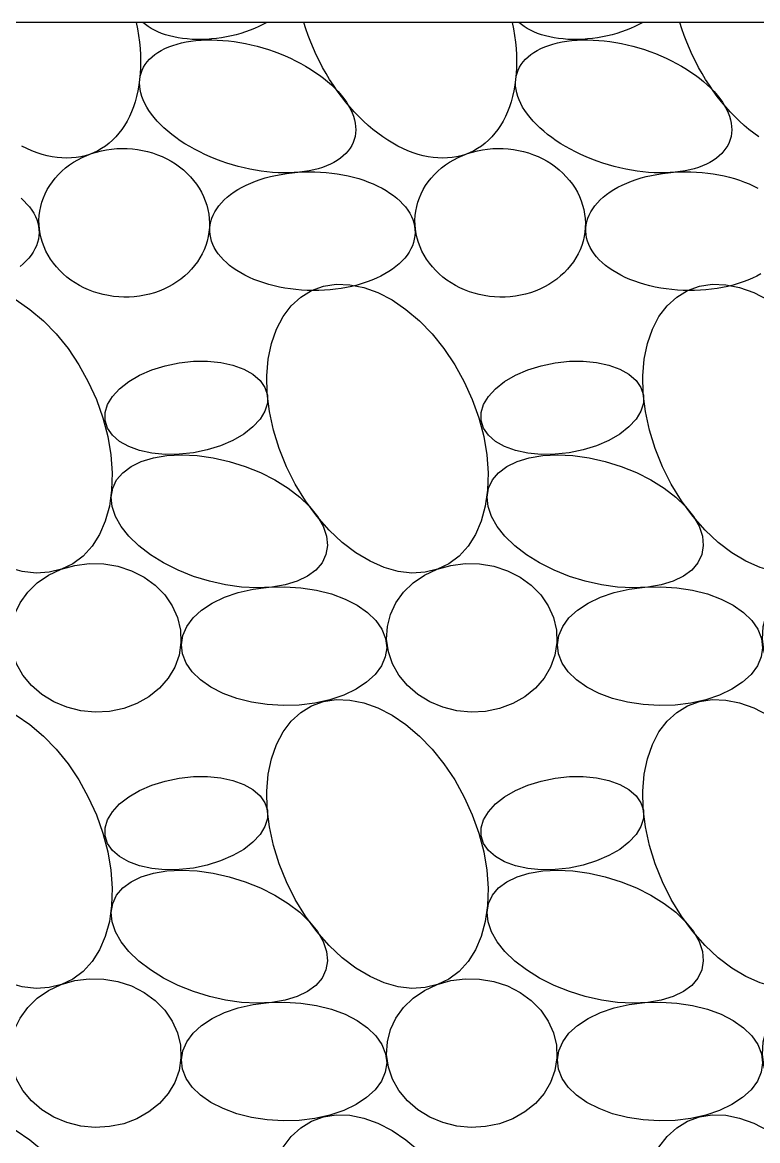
# Model space of a CAD drawing. Extents: x 10 to 698, y 9 to 300.
# Drawn here: x 667.822 to 669.776, y 139.807 to 142.779 of the extents above; entities that cross this region are included whole.
import ezdxf

# ---------------------------------------------------------------- set-up
doc = ezdxf.new("R2010")
doc.units = 0
doc.header["$LTSCALE"] = 0.5
doc.header["$MEASUREMENT"] = 0
doc.layers.get('0').update_dxf_attribs({"linetype": 'CONTINUOUS'})
doc.layers.add('A-DETL-MCUT', color=2, linetype='CONTINUOUS')
doc.layers.add('A-DETL-PATT', color=8, linetype='CONTINUOUS')

# ---------------------------------------------------------------- blocks, each defined once
blk = doc.blocks.new('BATT-01')
at = {"flags": 128}
for points in [[(-0.06648, 0.06741), (-0.07044, 0.06884), (-0.07469, 0.06949), (-0.07917, 0.06935), (-0.0838, 0.06843), (-0.0885, 0.06674), (-0.09321, 0.0643), (-0.09783, 0.06116), (-0.1023, 0.05738), (-0.10654, 0.053), (-0.11048, 0.04811), (-0.11406, 0.04278), (-0.11721, 0.0371), (-0.1199, 0.03117), (-0.12206, 0.02508), (-0.12368, 0.01893), (-0.12471, 0.01282), (-0.12515, 0.00685), (-0.12498, 0.00113), (-0.12421, -0.00426), (-0.12285, -0.00922), (-0.12093, -0.01368), (-0.11847, -0.01756), (-0.11552, -0.0208), (-0.11213, -0.02335), (-0.10834, -0.02515), (-0.10422, -0.0262), (-0.09985, -0.02645), (-0.09529, -0.02592), (-0.09061, -0.02461), (-0.0859, -0.02254), (-0.08122, -0.01975), (-0.07667, -0.01628), (-0.07231, -0.01219), (-0.06821, -0.00755), (-0.06444, -0.00243), (-0.06107, 0.00309), (-0.05814, 0.0089), (-0.05571, 0.01493), (-0.05382, 0.02106), (-0.05249, 0.0272), (-0.05176, 0.03325), (-0.05162, 0.03911), (-0.05209, 0.04467), (-0.05315, 0.04986), (-0.0548, 0.05458), (-0.05699, 0.05876), (-0.0597, 0.06233), (-0.06288, 0.06523)], [(-0.0518, 0.0327), (-0.0518, 0.03004), (-0.05098, 0.02734), (-0.04936, 0.02466), (-0.047, 0.02211), (-0.04397, 0.01974), (-0.04036, 0.01764), (-0.03627, 0.01587), (-0.03184, 0.01448), (-0.0272, 0.01352), (-0.02248, 0.01301), (-0.01783, 0.01297), (-0.0134, 0.0134), (-0.00932, 0.01429), (-0.00571, 0.0156), (-0.00268, 0.01731), (-0.00032, 0.01936), (0.00129, 0.02168), (0.00211, 0.02421), (0.00211, 0.02687), (0.00129, 0.02958), (-0.00032, 0.03225), (-0.00268, 0.03481), (-0.00571, 0.03717), (-0.00933, 0.03927), (-0.01341, 0.04104), (-0.01785, 0.04243), (-0.02249, 0.04339), (-0.02721, 0.0439), (-0.03185, 0.04395), (-0.03628, 0.04352), (-0.04037, 0.04263), (-0.04398, 0.04131), (-0.04701, 0.0396), (-0.04937, 0.03756), (-0.05098, 0.03523)], [(-0.07123, -0.0203), (-0.06995, -0.02303), (-0.0679, -0.02545), (-0.06514, -0.02751), (-0.06172, -0.02917), (-0.05772, -0.03038), (-0.05324, -0.03112), (-0.04836, -0.03137), (-0.0432, -0.03112), (-0.03788, -0.03039), (-0.03252, -0.02919), (-0.02722, -0.02754), (-0.02212, -0.02548), (-0.01732, -0.02307), (-0.01294, -0.02034), (-0.00907, -0.01737), (-0.00579, -0.01421), (-0.00319, -0.01095), (-0.00131, -0.00765), (-0.00021, -0.00438), (0.0001, -0.00123), (-0.00039, 0.00175), (-0.00167, 0.00448), (-0.00372, 0.0069), (-0.00648, 0.00897), (-0.0099, 0.01062), (-0.0139, 0.01183), (-0.01839, 0.01257), (-0.02326, 0.01282), (-0.02842, 0.01257), (-0.03374, 0.01184), (-0.03911, 0.01064), (-0.0444, 0.00899), (-0.0495, 0.00694), (-0.0543, 0.00452), (-0.05868, 0.00179), (-0.06255, -0.00118), (-0.06583, -0.00433), (-0.06843, -0.0076), (-0.07031, -0.0109), (-0.07141, -0.01417), (-0.07172, -0.01732)], [(-0.14801, -0.04955), (-0.14737, -0.05369), (-0.14593, -0.05767), (-0.14373, -0.06137), (-0.14085, -0.06468), (-0.13736, -0.06751), (-0.13336, -0.06978), (-0.12897, -0.07142), (-0.12431, -0.07238), (-0.11952, -0.07264), (-0.11473, -0.07219), (-0.11009, -0.07104), (-0.10573, -0.06923), (-0.10177, -0.0668), (-0.09833, -0.06383), (-0.0955, -0.06041), (-0.09337, -0.05662), (-0.09199, -0.05259), (-0.09142, -0.04842), (-0.09166, -0.04423), (-0.0927, -0.04016), (-0.09453, -0.03631), (-0.09708, -0.03279), (-0.10028, -0.0297), (-0.10403, -0.02715), (-0.10825, -0.02519), (-0.11279, -0.02388), (-0.11753, -0.02327), (-0.12233, -0.02336), (-0.12706, -0.02417), (-0.13158, -0.02565), (-0.13576, -0.02778), (-0.13947, -0.03049), (-0.14262, -0.0337), (-0.14511, -0.03732), (-0.14687, -0.04124), (-0.14784, -0.04536)], [(-0.09144, -0.05124), (-0.09098, -0.05432), (-0.08968, -0.05731), (-0.0876, -0.06014), (-0.08476, -0.06274), (-0.08125, -0.06504), (-0.07715, -0.06699), (-0.07257, -0.06854), (-0.06761, -0.06965), (-0.06239, -0.0703), (-0.05705, -0.07046), (-0.05172, -0.07014), (-0.04653, -0.06934), (-0.0416, -0.06809), (-0.03707, -0.0664), (-0.03303, -0.06433), (-0.02959, -0.06193), (-0.02683, -0.05925), (-0.02482, -0.05636), (-0.02362, -0.05333), (-0.02324, -0.05024), (-0.02371, -0.04716), (-0.025, -0.04416), (-0.02709, -0.04134), (-0.02993, -0.03874), (-0.03344, -0.03643), (-0.03753, -0.03448), (-0.04212, -0.03293), (-0.04708, -0.03182), (-0.0523, -0.03118), (-0.05763, -0.03101), (-0.06296, -0.03133), (-0.06816, -0.03213), (-0.07308, -0.03339), (-0.07762, -0.03507), (-0.08166, -0.03714), (-0.0851, -0.03955), (-0.08786, -0.04223), (-0.08986, -0.04512), (-0.09107, -0.04815)]]:
    blk.add_lwpolyline(points, close=True, dxfattribs=at)

msp = doc.modelspace()

# ---------------------------------------------------------------- linework, layer by layer
at = {"layer": 'A-DETL-MCUT'}
msp.add_line((670.88587003, 142.77896613), (665.88587003, 142.77896613), dxfattribs=at)
at = {"layer": 'A-DETL-PATT', "extrusion": (0, 0, -1), "flags": 128}
for points in [[(-668.12471377, 142.77896613), (-668.12812495, 142.76145476), (-668.13093654, 142.74402864), (-668.13314264, 142.72672427), (-668.13473864, 142.70957788), (-668.1357212, 142.69262538), (-668.13608825, 142.6759023), (-668.13583903, 142.65944363), (-668.13497406, 142.64328387), (-668.13349515, 142.62745685), (-668.1314054, 142.61199573), (-668.12870919, 142.59693287), (-668.12541215, 142.58229984), (-668.12152121, 142.56812727), (-668.1170445, 142.55444486), (-668.11199141, 142.54128125), (-668.10637251, 142.52866402), (-668.10019958, 142.51661959), (-668.09348554, 142.50517319), (-668.08624446, 142.49434879), (-668.07849149, 142.48416907), (-668.07024288, 142.47465533), (-668.06151591, 142.46582752), (-668.05232885, 142.45770411), (-668.04270094, 142.45030212), (-668.03265235, 142.44363705), (-668.02220412, 142.43772287), (-668.01137814, 142.43257195), (-668.00019708, 142.42819509), (-667.98868436, 142.42460146), (-667.97686408, 142.42179857), (-667.96476101, 142.41979231), (-667.9524005, 142.41858687), (-667.93980843, 142.41818477), (-667.92701117, 142.41858687), (-667.91403553, 142.41979231), (-667.90090868, 142.42179857), (-667.88765812, 142.42460146), (-667.8743116, 142.42819509), (-667.86089706, 142.43257195), (-667.84744262, 142.43772287), (-667.83397644, 142.44363705), (-667.82052672, 142.45030212)], [(-668.47177967, 142.77896613), (-668.46137841, 142.77323827), (-668.45049808, 142.76782503), (-668.43917928, 142.76274661), (-668.42746424, 142.75802197), (-668.41539667, 142.75366874), (-668.40302162, 142.74970315), (-668.39038524, 142.74614001), (-668.37753469, 142.74299261), (-668.36451793, 142.7402727), (-668.35138353, 142.73799043), (-668.33818049, 142.7361543), (-668.32495809, 142.73477118), (-668.31176565, 142.73384622), (-668.29865241, 142.73338287), (-668.2856673, 142.73338287), (-668.27285877, 142.73384622), (-668.26027461, 142.73477118), (-668.24796179, 142.7361543), (-668.23596624, 142.73799043), (-668.22433273, 142.7402727), (-668.21310467, 142.74299261), (-668.20232394, 142.74614001), (-668.19203079, 142.74970315), (-668.18226362, 142.75366874), (-668.17305887, 142.75802197), (-668.1644509, 142.76274661), (-668.15647181, 142.76782503), (-668.14915139, 142.77323827), (-668.14251695, 142.77896613)], [(-669.12415185, 142.77896613), (-669.12756303, 142.76145476), (-669.13037462, 142.74402864), (-669.13258072, 142.72672427), (-669.13417672, 142.70957788), (-669.13515928, 142.69262538), (-669.13552633, 142.6759023), (-669.13527711, 142.65944363), (-669.13441214, 142.64328387), (-669.13293323, 142.62745685), (-669.13084348, 142.61199573), (-669.12814727, 142.59693287), (-669.12485024, 142.58229984), (-669.12095929, 142.56812727), (-669.11648259, 142.55444486), (-669.11142949, 142.54128125), (-669.1058106, 142.52866402), (-669.09963766, 142.51661959), (-669.09292362, 142.50517319), (-669.08568254, 142.49434879), (-669.07792957, 142.48416907), (-669.06968097, 142.47465533), (-669.06095399, 142.46582752), (-669.05176693, 142.45770411), (-669.04213903, 142.45030212), (-669.03209044, 142.44363705), (-669.02164221, 142.43772287), (-669.01081623, 142.43257195), (-668.99963516, 142.42819509), (-668.98812244, 142.42460146), (-668.97630217, 142.42179857), (-668.9641991, 142.41979231), (-668.95183858, 142.41858687), (-668.93924651, 142.41818477), (-668.92644925, 142.41858687), (-668.91347361, 142.41979231), (-668.90034676, 142.42179857), (-668.8870962, 142.42460146), (-668.87374968, 142.42819509), (-668.86033515, 142.43257195), (-668.8468807, 142.43772287), (-668.83341452, 142.44363705), (-668.81996481, 142.45030212), (-668.80655973, 142.45770411), (-668.79322737, 142.46582752), (-668.77999564, 142.47465533), (-668.76689227, 142.48416907), (-668.75394468, 142.49434879), (-668.74118, 142.50517319), (-668.72862497, 142.51661959), (-668.71630588, 142.52866402), (-668.70424852, 142.54128125), (-668.69247816, 142.55444486), (-668.68101945, 142.56812727), (-668.66989637, 142.58229984), (-668.65913224, 142.59693287), (-668.64874959, 142.61199573), (-668.63877017, 142.62745685), (-668.62921488, 142.64328387), (-668.62010373, 142.65944363), (-668.61145581, 142.6759023), (-668.60328922, 142.69262538), (-668.59562108, 142.70957788), (-668.58846743, 142.72672427), (-668.58184327, 142.74402864), (-668.57576247, 142.76145476), (-668.57023776, 142.77896613)], [(-669.47121775, 142.77896613), (-669.4608165, 142.77323827), (-669.44993617, 142.76782503), (-669.43861736, 142.76274661), (-669.42690232, 142.75802197), (-669.41483476, 142.75366874), (-669.4024597, 142.74970315), (-669.38982332, 142.74614001), (-669.37697278, 142.74299261), (-669.36395602, 142.7402727), (-669.35082161, 142.73799043), (-669.33761858, 142.7361543), (-669.32439617, 142.73477118), (-669.31120373, 142.73384622), (-669.29809049, 142.73338287), (-669.28510538, 142.73338287), (-669.27229685, 142.73384622), (-669.2597127, 142.73477118), (-669.24739987, 142.7361543), (-669.23540432, 142.73799043), (-669.22377081, 142.7402727), (-669.21254275, 142.74299261), (-669.20176203, 142.74614001), (-669.19146888, 142.74970315), (-669.1817017, 142.75366874), (-669.17249696, 142.75802197), (-669.16388898, 142.76274661), (-669.15590989, 142.76782503), (-669.14858947, 142.77323827), (-669.14195503, 142.77896613)], [(-669.77943373, 142.47465533), (-669.76633035, 142.48416907), (-669.75338276, 142.49434879), (-669.74061809, 142.50517319), (-669.72806306, 142.51661959), (-669.71574396, 142.52866402), (-669.70368661, 142.54128125), (-669.69191625, 142.55444486), (-669.68045753, 142.56812727), (-669.66933446, 142.58229984), (-669.65857032, 142.59693287), (-669.64818767, 142.61199573), (-669.63820825, 142.62745685), (-669.62865296, 142.64328387), (-669.61954181, 142.65944363), (-669.61089389, 142.6759023), (-669.6027273, 142.69262538), (-669.59505916, 142.70957788), (-669.58790551, 142.72672427), (-669.58128135, 142.74402864), (-669.57520055, 142.76145476), (-669.56967584, 142.77896613)], [(-669.78503633, 142.11034134), (-669.77400131, 142.10442916), (-669.76240506, 142.09888657), (-669.75028342, 142.09373073), (-669.73767387, 142.08897755), (-669.72461537, 142.08464172), (-669.7111483, 142.08073666), (-669.69731427, 142.07727444), (-669.68315605, 142.07426574), (-669.66871741, 142.07171988), (-669.65404296, 142.06964472), (-669.63917806, 142.06804668), (-669.62416867, 142.0669307), (-669.60906118, 142.06630022), (-669.59390228, 142.06615719), (-669.57873883, 142.06650206), (-669.56361769, 142.06733376), (-669.54858562, 142.06864972), (-669.53368906, 142.07044587), (-669.51897406, 142.07271666), (-669.50448611, 142.07545508), (-669.49026999, 142.07865265), (-669.47636964, 142.08229949), (-669.46282803, 142.08638434), (-669.449687, 142.09089456), (-669.43698718, 142.09581621), (-669.42476783, 142.10113409), (-669.41306671, 142.10683175), (-669.40192, 142.11289159), (-669.39136213, 142.11929487), (-669.38142576, 142.1260218), (-669.37214158, 142.13305158), (-669.3635383, 142.1403625), (-669.35564252, 142.14793195), (-669.34847862, 142.15573653), (-669.34206877, 142.16375213), (-669.33643277, 142.17195396), (-669.33158804, 142.18031668), (-669.32754955, 142.18881443), (-669.3243298, 142.19742095), (-669.32193872, 142.20610964), (-669.32038372, 142.21485364), (-669.3196696, 142.22362592), (-669.31979856, 142.23239938), (-669.32077021, 142.24114688), (-669.32258154, 142.2498414), (-669.32522696, 142.25845606), (-669.32869829, 142.26696423), (-669.33298479, 142.27533961), (-669.33807322, 142.28355632), (-669.34394786, 142.29158895), (-669.35059054, 142.29941269), (-669.35798072, 142.30700334), (-669.36609558, 142.31433745), (-669.37491002, 142.32139234), (-669.3843968, 142.32814621), (-669.3945266, 142.33457819), (-669.40526811, 142.34066838), (-669.41658812, 142.34639798), (-669.42845165, 142.35174926), (-669.44082203, 142.35670569), (-669.45366101, 142.36125195), (-669.46692892, 142.36537398), (-669.48058475, 142.36905905), (-669.49458628, 142.37229576), (-669.50889024, 142.37507411), (-669.52345242, 142.37738551), (-669.5382278, 142.37922282), (-669.55317072, 142.38058036), (-669.56823498, 142.38145393), (-669.58337403, 142.38184083), (-669.59854106, 142.38173987), (-669.61368921, 142.38115136), (-669.62877165, 142.38007712), (-669.64374175, 142.37852046), (-669.65855325, 142.3764862), (-669.67316037, 142.37398063), (-669.68751795, 142.37101149), (-669.70158162, 142.36758796), (-669.71530791, 142.36372062), (-669.72865439, 142.35942143), (-669.7415798, 142.35470366), (-669.7540442, 142.34958192), (-669.76600906, 142.34407202), (-669.7774374, 142.338191)], [(-667.81822997, 142.31133525), (-667.82648269, 142.30389219), (-667.83401544, 142.2962022), (-667.84080494, 142.28828905), (-667.8468302, 142.28017721), (-667.85207259, 142.27189173), (-667.85651591, 142.26345824), (-667.86014644, 142.25490279), (-667.86295294, 142.24625185), (-667.86492674, 142.23753213), (-667.86606174, 142.2287706), (-667.86635443, 142.21999434), (-667.86580391, 142.21123048), (-667.86441188, 142.20250609), (-667.86218265, 142.19384816), (-667.85912309, 142.18528344), (-667.85524268, 142.1768384), (-667.8505534, 142.16853914), (-667.84506975, 142.16041133), (-667.83880867, 142.15248008), (-667.83178953, 142.14476991), (-667.82403401, 142.13730464), (-667.81556608, 142.13010736)]]:
    msp.add_lwpolyline(points, dxfattribs=at)
for points in [[(-668.70409797, 142.46750751), (-668.70115922, 142.45948145), (-668.69742558, 142.45172815), (-668.69290762, 142.4442696), (-668.68761815, 142.43712694), (-668.68157216, 142.43032041), (-668.6747868, 142.4238693), (-668.66728129, 142.41779191), (-668.65907691, 142.41210546), (-668.65019692, 142.40682607), (-668.64066648, 142.4019687), (-668.63051262, 142.39754713), (-668.61976412, 142.39357388), (-668.60845144, 142.39006022), (-668.59660665, 142.38701611), (-668.58426332, 142.38445018), (-668.57145645, 142.3823697), (-668.55822234, 142.38078057), (-668.54459849, 142.37968729), (-668.53062354, 142.37909296), (-668.51633709, 142.37899927), (-668.50177963, 142.37940648), (-668.48699244, 142.38031344), (-668.47201743, 142.38171758), (-668.45689704, 142.38361491), (-668.44167415, 142.38600007), (-668.42639189, 142.38886628), (-668.41109359, 142.39220542), (-668.39582261, 142.39600803), (-668.38062224, 142.40026333), (-668.36553557, 142.40495926), (-668.35060536, 142.4100825), (-668.33587394, 142.41561854), (-668.32138305, 142.42155168), (-668.30717378, 142.4278651), (-668.29328641, 142.43454091), (-668.2797603, 142.44156018), (-668.26663378, 142.44890302), (-668.25394408, 142.45654861), (-668.24172716, 142.46447528), (-668.23001764, 142.47266056), (-668.21884873, 142.48108125), (-668.20825209, 142.48971348), (-668.19825774, 142.49853278), (-668.18889401, 142.50751416), (-668.18018747, 142.51663214), (-668.17216277, 142.5258609), (-668.16484267, 142.53517426), (-668.15824791, 142.54454583), (-668.1523972, 142.55394904), (-668.14730712, 142.56335723), (-668.14299209, 142.57274375), (-668.13946434, 142.58208198), (-668.13673388, 142.59134546), (-668.13480844, 142.60050791), (-668.13369349, 142.60954338), (-668.13339218, 142.61842625), (-668.13390537, 142.62713134), (-668.1352316, 142.63563398), (-668.13736711, 142.64391005), (-668.14030586, 142.65193611), (-668.1440395, 142.65968941), (-668.14855746, 142.66714796), (-668.15384693, 142.67429062), (-668.15989292, 142.68109715), (-668.16667829, 142.68754826), (-668.17418379, 142.69362565), (-668.18238817, 142.6993121), (-668.19126817, 142.70459149), (-668.2007986, 142.70944886), (-668.21095246, 142.71387043), (-668.22170096, 142.71784368), (-668.23301364, 142.72135734), (-668.24485843, 142.72440145), (-668.25720176, 142.72696738), (-668.27000863, 142.72904786), (-668.28324274, 142.73063699), (-668.29686659, 142.73173027), (-668.31084154, 142.7323246), (-668.325128, 142.73241829), (-668.33968545, 142.73201108), (-668.35447264, 142.73110412), (-668.36944765, 142.72969998), (-668.38456804, 142.72780265), (-668.39979094, 142.72541749), (-668.4150732, 142.72255128), (-668.4303715, 142.71921214), (-668.44564247, 142.71540953), (-668.46084284, 142.71115423), (-668.47592951, 142.7064583), (-668.49085972, 142.70133506), (-668.50559115, 142.69579902), (-668.52008203, 142.68986588), (-668.5342913, 142.68355246), (-668.54817867, 142.67687665), (-668.56170479, 142.66985738), (-668.5748313, 142.66251454), (-668.587521, 142.65486895), (-668.59973792, 142.64694228), (-668.61144744, 142.638757), (-668.62261635, 142.63033631), (-668.633213, 142.62170408), (-668.64320735, 142.61288478), (-668.65257107, 142.6039034), (-668.66127762, 142.59478542), (-668.66930231, 142.58555666), (-668.67662242, 142.5762433), (-668.68321717, 142.56687174), (-668.68906788, 142.55746852), (-668.69415796, 142.54806033), (-668.698473, 142.53867381), (-668.70200074, 142.52933558), (-668.7047312, 142.5200721), (-668.70665664, 142.51090965), (-668.70777159, 142.50187418), (-668.7080729, 142.49299131), (-668.70755971, 142.48428622), (-668.70623348, 142.47578359)], [(-669.70353605, 142.46750751), (-669.70059731, 142.45948145), (-669.69686366, 142.45172815), (-669.6923457, 142.4442696), (-669.68705623, 142.43712694), (-669.68101025, 142.43032041), (-669.67422488, 142.4238693), (-669.66671937, 142.41779191), (-669.65851499, 142.41210546), (-669.649635, 142.40682607), (-669.64010457, 142.4019687), (-669.62995071, 142.39754713), (-669.6192022, 142.39357388), (-669.60788952, 142.39006022), (-669.59604473, 142.38701611), (-669.58370141, 142.38445018), (-669.57089454, 142.3823697), (-669.55766042, 142.38078057), (-669.54403658, 142.37968729), (-669.53006162, 142.37909296), (-669.51577517, 142.37899927), (-669.50121771, 142.37940648), (-669.48643052, 142.38031344), (-669.47145551, 142.38171758), (-669.45633513, 142.38361491), (-669.44111223, 142.38600007), (-669.42582997, 142.38886628), (-669.41053167, 142.39220542), (-669.39526069, 142.39600803), (-669.38006032, 142.40026333), (-669.36497365, 142.40495926), (-669.35004344, 142.4100825), (-669.33531202, 142.41561854), (-669.32082113, 142.42155168), (-669.30661187, 142.4278651), (-669.29272449, 142.43454091), (-669.27919838, 142.44156018), (-669.26607187, 142.44890302), (-669.25338216, 142.45654861), (-669.24116524, 142.46447528), (-669.22945573, 142.47266056), (-669.21828682, 142.48108125), (-669.20769017, 142.48971348), (-669.19769582, 142.49853278), (-669.1883321, 142.50751416), (-669.17962555, 142.51663214), (-669.17160085, 142.5258609), (-669.16428075, 142.53517426), (-669.157686, 142.54454583), (-669.15183529, 142.55394904), (-669.1467452, 142.56335723), (-669.14243017, 142.57274375), (-669.13890242, 142.58208198), (-669.13617196, 142.59134546), (-669.13424653, 142.60050791), (-669.13313157, 142.60954338), (-669.13283026, 142.61842625), (-669.13334345, 142.62713134), (-669.13466968, 142.63563398), (-669.1368052, 142.64391005), (-669.13974394, 142.65193611), (-669.14347759, 142.65968941), (-669.14799555, 142.66714796), (-669.15328502, 142.67429062), (-669.159331, 142.68109715), (-669.16611637, 142.68754826), (-669.17362188, 142.69362565), (-669.18182626, 142.6993121), (-669.19070625, 142.70459149), (-669.20023668, 142.70944886), (-669.21039054, 142.71387043), (-669.22113905, 142.71784368), (-669.23245173, 142.72135734), (-669.24429652, 142.72440145), (-669.25663984, 142.72696738), (-669.26944671, 142.72904786), (-669.28268083, 142.73063699), (-669.29630467, 142.73173027), (-669.31027963, 142.7323246), (-669.32456608, 142.73241829), (-669.33912353, 142.73201108), (-669.35391073, 142.73110412), (-669.36888574, 142.72969998), (-669.38400612, 142.72780265), (-669.39922902, 142.72541749), (-669.41451128, 142.72255128), (-669.42980958, 142.71921214), (-669.44508056, 142.71540953), (-669.46028092, 142.71115423), (-669.4753676, 142.7064583), (-669.4902978, 142.70133506), (-669.50502923, 142.69579902), (-669.51952012, 142.68986588), (-669.53372938, 142.68355246), (-669.54761676, 142.67687665), (-669.56114287, 142.66985738), (-669.57426938, 142.66251454), (-669.58695909, 142.65486895), (-669.59917601, 142.64694228), (-669.61088552, 142.638757), (-669.62205443, 142.63033631), (-669.63265108, 142.62170408), (-669.64264543, 142.61288478), (-669.65200915, 142.6039034), (-669.6607157, 142.59478542), (-669.6687404, 142.58555666), (-669.6760605, 142.5762433), (-669.68265525, 142.56687174), (-669.68850596, 142.55746852), (-669.69359605, 142.54806033), (-669.69791108, 142.53867381), (-669.70143883, 142.52933558), (-669.70416929, 142.5200721), (-669.70609472, 142.51090965), (-669.70720968, 142.50187418), (-669.70751098, 142.49299131), (-669.7069978, 142.48428622), (-669.70567157, 142.47578359)], [(-668.31891255, 142.23350298), (-668.31780498, 142.22149957), (-668.31585963, 142.20958888), (-668.31308375, 142.19781522), (-668.30948766, 142.18622237), (-668.30508474, 142.17485348), (-668.29989137, 142.16375082), (-668.29392686, 142.15295572), (-668.28721341, 142.14250831), (-668.27977599, 142.13244748), (-668.27164227, 142.12281064), (-668.2628425, 142.11363364), (-668.25340943, 142.10495063), (-668.24337814, 142.09679391), (-668.23278595, 142.08919381), (-668.22167226, 142.08217861), (-668.21007843, 142.07577442), (-668.19804757, 142.07000505), (-668.18562444, 142.06489196), (-668.17285526, 142.06045418), (-668.15978753, 142.05670821), (-668.14646987, 142.053668), (-668.13295181, 142.05134484), (-668.11928364, 142.04974739), (-668.10551622, 142.04888158), (-668.09170075, 142.04875064), (-668.07788863, 142.04935505), (-668.06413124, 142.05069257), (-668.05047976, 142.05275822), (-668.03698498, 142.05554431), (-668.0236971, 142.05904048), (-668.01066554, 142.06323372), (-667.99793879, 142.06810844), (-667.9855642, 142.07364651), (-667.97358778, 142.07982731), (-667.96205411, 142.08662785), (-667.95100608, 142.09402285), (-667.94048479, 142.10198478), (-667.93052939, 142.11048403), (-667.92117691, 142.11948898), (-667.91246213, 142.12896613), (-667.90441749, 142.13888023), (-667.8970729, 142.14919439), (-667.89045569, 142.15987025), (-667.88459048, 142.17086809), (-667.87949908, 142.182147), (-667.87520043, 142.19366502), (-667.87171053, 142.2053793), (-667.86904236, 142.21724627), (-667.86720585, 142.22922177), (-667.86620782, 142.24126127), (-667.86605198, 142.25331996), (-667.86673893, 142.26535299), (-667.8682661, 142.27731561), (-667.87062781, 142.2891633), (-667.87381528, 142.30085199), (-667.87781665, 142.3123382), (-667.88261703, 142.3235792), (-667.88819857, 142.33453318), (-667.89454049, 142.34515938), (-667.90161922, 142.35541827), (-667.90940842, 142.36527169), (-667.9178791, 142.37468298), (-667.92699976, 142.38361714), (-667.93673647, 142.39204093), (-667.94705301, 142.39992301), (-667.957911, 142.40723405), (-667.96927004, 142.41394687), (-667.98108789, 142.42003649), (-667.99332057, 142.42548025), (-668.00592258, 142.4302579), (-668.01884705, 142.43435168), (-668.03204588, 142.43774635), (-668.04546999, 142.44042928), (-668.05906943, 142.4423905), (-668.07279361, 142.4436227), (-668.08659147, 142.44412131), (-668.1004117, 142.44388446), (-668.11420286, 142.44291304), (-668.12791367, 142.44121067), (-668.14149312, 142.43878367), (-668.15489068, 142.43564108), (-668.16805652, 142.43179458), (-668.18094167, 142.42725849), (-668.19349818, 142.42204968), (-668.20567936, 142.41618752), (-668.21743987, 142.40969383), (-668.22873598, 142.40259276), (-668.23952565, 142.39491072), (-668.24976876, 142.3866763), (-668.2594272, 142.37792013), (-668.26846503, 142.36867477), (-668.27684864, 142.35897464), (-668.28454683, 142.3488558), (-668.29153098, 142.3383559), (-668.2977751, 142.32751401), (-668.30325595, 142.31637045), (-668.30795316, 142.30496668), (-668.31184924, 142.29334513), (-668.31492971, 142.28154902), (-668.3171831, 142.26962224), (-668.31860104, 142.25760915), (-668.31917824, 142.24555445)], [(-669.31835064, 142.23350298), (-669.31724306, 142.22149957), (-669.31529772, 142.20958888), (-669.31252184, 142.19781522), (-669.30892575, 142.18622237), (-669.30452282, 142.17485348), (-669.29932945, 142.16375082), (-669.29336494, 142.15295572), (-669.28665149, 142.14250831), (-669.27921407, 142.13244748), (-669.27108035, 142.12281064), (-669.26228059, 142.11363364), (-669.25284751, 142.10495063), (-669.24281622, 142.09679391), (-669.23222403, 142.08919381), (-669.22111035, 142.08217861), (-669.20951651, 142.07577442), (-669.19748565, 142.07000505), (-669.18506252, 142.06489196), (-669.17229335, 142.06045418), (-669.15922562, 142.05670821), (-669.14590795, 142.053668), (-669.13238989, 142.05134484), (-669.11872173, 142.04974739), (-669.1049543, 142.04888158), (-669.09113883, 142.04875064), (-669.07732671, 142.04935505), (-669.06356932, 142.05069257), (-669.04991785, 142.05275822), (-669.03642307, 142.05554431), (-669.02313518, 142.05904048), (-669.01010363, 142.06323372), (-668.99737688, 142.06810844), (-668.98500228, 142.07364651), (-668.97302587, 142.07982731), (-668.96149219, 142.08662785), (-668.95044416, 142.09402285), (-668.93992288, 142.10198478), (-668.92996747, 142.11048403), (-668.92061499, 142.11948898), (-668.91190021, 142.12896613), (-668.90385557, 142.13888023), (-668.89651098, 142.14919439), (-668.88989377, 142.15987025), (-668.88402856, 142.17086809), (-668.87893716, 142.182147), (-668.87463852, 142.19366502), (-668.87114862, 142.2053793), (-668.86848045, 142.21724627), (-668.86664393, 142.22922177), (-668.8656459, 142.24126127), (-668.86549007, 142.25331996), (-668.86617702, 142.26535299), (-668.86770419, 142.27731561), (-668.8700659, 142.2891633), (-668.87325337, 142.30085199), (-668.87725473, 142.3123382), (-668.88205511, 142.3235792), (-668.88763665, 142.33453318), (-668.89397858, 142.34515938), (-668.90105731, 142.35541827), (-668.9088465, 142.36527169), (-668.91731718, 142.37468298), (-668.92643784, 142.38361714), (-668.93617455, 142.39204093), (-668.94649109, 142.39992301), (-668.95734908, 142.40723405), (-668.96870813, 142.41394687), (-668.98052597, 142.42003649), (-668.99275865, 142.42548025), (-669.00536067, 142.4302579), (-669.01828513, 142.43435168), (-669.03148397, 142.43774635), (-669.04490807, 142.44042928), (-669.05850751, 142.4423905), (-669.07223169, 142.4436227), (-669.08602956, 142.44412131), (-669.09984978, 142.44388446), (-669.11364095, 142.44291304), (-669.12735176, 142.44121067), (-669.1409312, 142.43878367), (-669.15432876, 142.43564108), (-669.16749461, 142.43179458), (-669.18037975, 142.42725849), (-669.19293627, 142.42204968), (-669.20511744, 142.41618752), (-669.21687795, 142.40969383), (-669.22817406, 142.40259276), (-669.23896374, 142.39491072), (-669.24920684, 142.3866763), (-669.25886528, 142.37792013), (-669.26790311, 142.36867477), (-669.27628672, 142.35897464), (-669.28398492, 142.3488558), (-669.29096906, 142.3383559), (-669.29721318, 142.32751401), (-669.30269404, 142.31637045), (-669.30739124, 142.30496668), (-669.31128733, 142.29334513), (-669.31436779, 142.28154902), (-669.31662119, 142.26962224), (-669.31803912, 142.25760915), (-669.31861632, 142.24555445)], [(-668.86579252, 142.21999434), (-668.865242, 142.21123048), (-668.86384997, 142.20250609), (-668.86162073, 142.19384816), (-668.85856118, 142.18528344), (-668.85468076, 142.1768384), (-668.84999148, 142.16853914), (-668.84450783, 142.16041133), (-668.83824675, 142.15248008), (-668.83122761, 142.14476991), (-668.82347209, 142.13730464), (-668.81500417, 142.13010736), (-668.80585002, 142.12320031), (-668.79603794, 142.11660484), (-668.78559825, 142.11034134), (-668.77456322, 142.10442916), (-668.76296697, 142.09888657), (-668.75084534, 142.09373073), (-668.73823578, 142.08897755), (-668.72517729, 142.08464172), (-668.71171022, 142.08073666), (-668.69787619, 142.07727444), (-668.68371797, 142.07426574), (-668.66927932, 142.07171988), (-668.65460487, 142.06964472), (-668.63973998, 142.06804668), (-668.62473059, 142.0669307), (-668.6096231, 142.06630022), (-668.5944642, 142.06615719), (-668.57930075, 142.06650206), (-668.56417961, 142.06733376), (-668.54914753, 142.06864972), (-668.53425097, 142.07044587), (-668.51953598, 142.07271666), (-668.50504803, 142.07545508), (-668.49083191, 142.07865265), (-668.47693156, 142.08229949), (-668.46338994, 142.08638434), (-668.45024892, 142.09089456), (-668.4375491, 142.09581621), (-668.42532975, 142.10113409), (-668.41362863, 142.10683175), (-668.40248191, 142.11289159), (-668.39192405, 142.11929487), (-668.38198767, 142.1260218), (-668.3727035, 142.13305158), (-668.36410022, 142.1403625), (-668.35620443, 142.14793195), (-668.34904054, 142.15573653), (-668.34263069, 142.16375213), (-668.33699469, 142.17195396), (-668.33214995, 142.18031668), (-668.32811147, 142.18881443), (-668.32489172, 142.19742095), (-668.32250064, 142.20610964), (-668.32094564, 142.21485364), (-668.32023152, 142.22362592), (-668.32036048, 142.23239938), (-668.32133213, 142.24114688), (-668.32314346, 142.2498414), (-668.32578888, 142.25845606), (-668.3292602, 142.26696423), (-668.33354671, 142.27533961), (-668.33863514, 142.28355632), (-668.34450977, 142.29158895), (-668.35115245, 142.29941269), (-668.35854264, 142.30700334), (-668.3666575, 142.31433745), (-668.37547194, 142.32139234), (-668.38495872, 142.32814621), (-668.39508852, 142.33457819), (-668.40583003, 142.34066838), (-668.41715004, 142.34639798), (-668.42901357, 142.35174926), (-668.44138394, 142.35670569), (-668.45422293, 142.36125195), (-668.46749084, 142.36537398), (-668.48114667, 142.36905905), (-668.4951482, 142.37229576), (-668.50945216, 142.37507411), (-668.52401434, 142.37738551), (-668.53878972, 142.37922282), (-668.55373263, 142.38058036), (-668.5687969, 142.38145393), (-668.58393594, 142.38184083), (-668.59910298, 142.38173987), (-668.61425113, 142.38115136), (-668.62933356, 142.38007712), (-668.64430367, 142.37852046), (-668.65911517, 142.3764862), (-668.67372229, 142.37398063), (-668.68807987, 142.37101149), (-668.70214354, 142.36758796), (-668.71586983, 142.36372062), (-668.7292163, 142.35942143), (-668.74214172, 142.35470366), (-668.75460612, 142.34958192), (-668.76657098, 142.34407202), (-668.77799931, 142.338191), (-668.7888558, 142.33195703), (-668.79910688, 142.32538939), (-668.80872087, 142.31850837), (-668.81766806, 142.31133525), (-668.82592078, 142.30389219), (-668.83345353, 142.2962022), (-668.84024302, 142.28828905), (-668.84626828, 142.28017721), (-668.85151067, 142.27189173), (-668.855954, 142.26345824), (-668.85958452, 142.25490279), (-668.86239102, 142.24625185), (-668.86436482, 142.23753213), (-668.86549982, 142.2287706)]]:
    msp.add_lwpolyline(points, close=True, dxfattribs=at)

# ---------------------------------------------------------------- block references
at = {"layer": 'A-DETL-PATT', "xscale": -8, "yscale": 8, "zscale": 8}
for p in [(667.05938999, 141.52692581), (668.05882808, 141.52692581), (669.05826616, 141.52692581), (667.05938999, 140.42320712), (668.05882808, 140.42320712), (669.05826616, 140.42320712), (667.05938999, 139.31948842), (668.05882808, 139.31948842), (669.05826616, 139.31948842)]:
    msp.add_blockref('BATT-01', p, dxfattribs=at)

doc.saveas('drawing.dxf')
